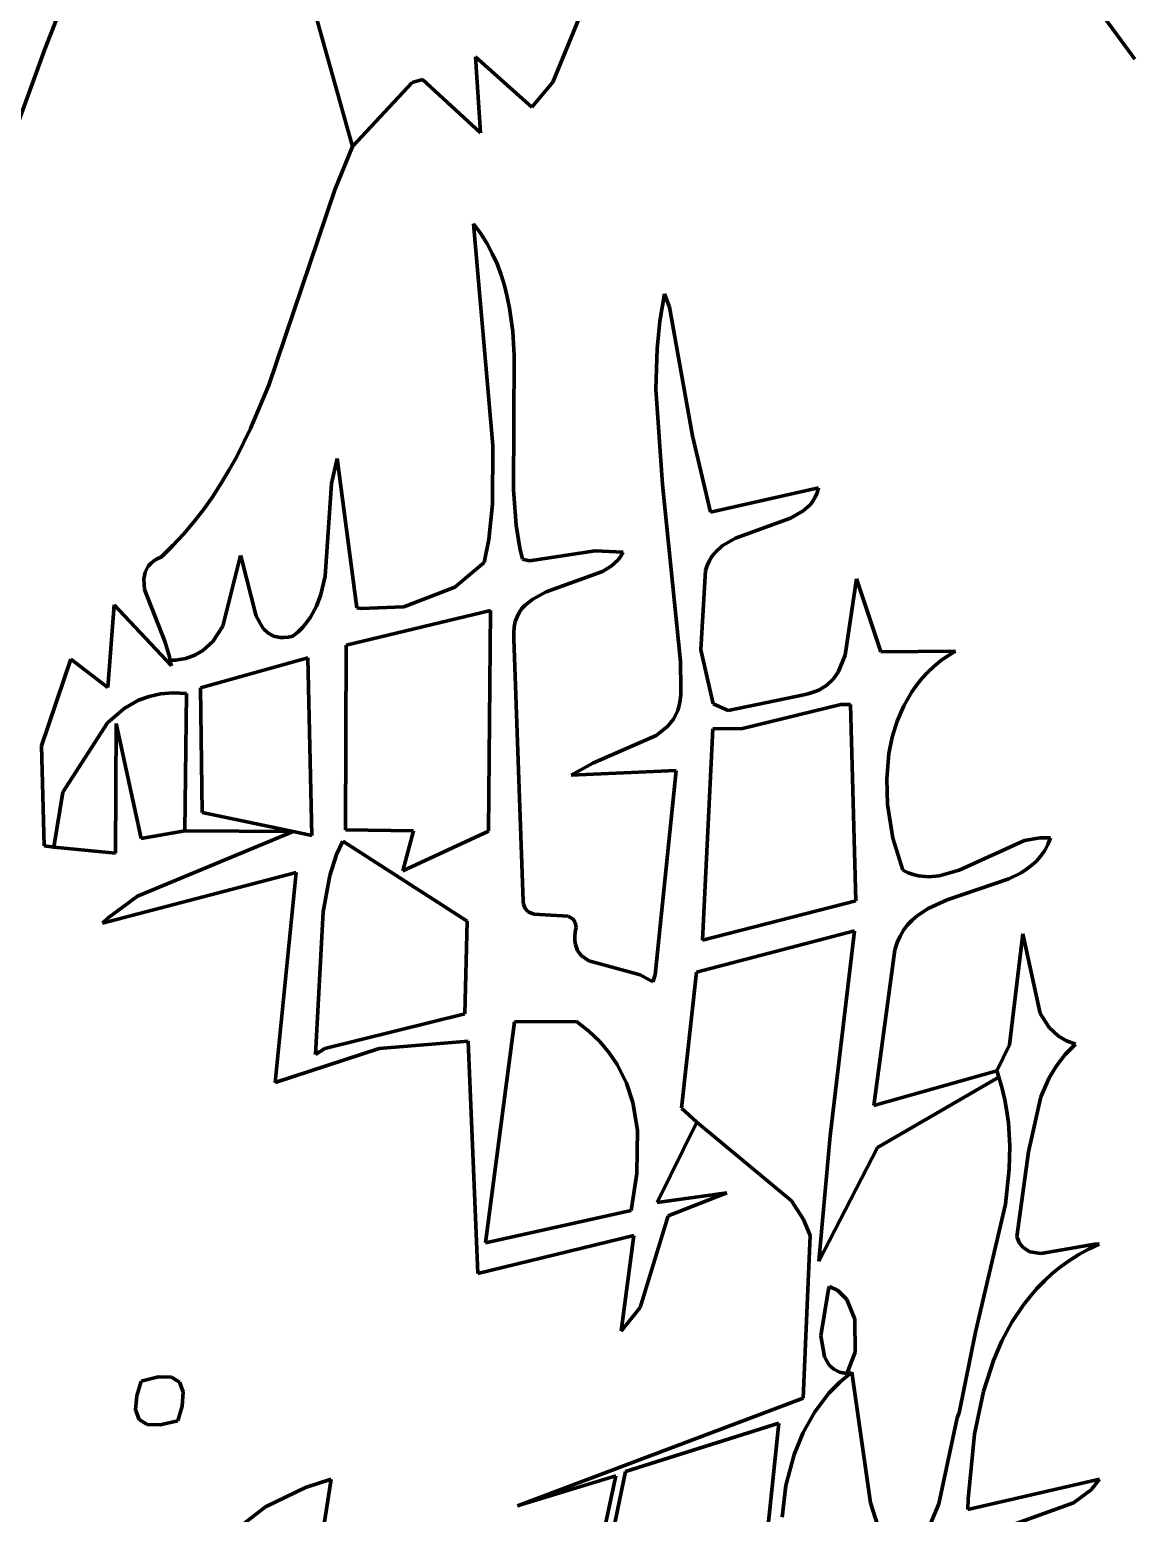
# Model space of a CAD drawing. Header units: millimetres. Extents: x 0 to 10.4, y 0 to 8.2.
# Drawn here: x 4.286 to 4.929, y 5.044 to 5.913 of the extents above; entities that cross this region are included whole.
import ezdxf

# ---------------------------------------------------------------- set-up
doc = ezdxf.new("R2010")
doc.units = ezdxf.units.MM
for name, color, linetype, lineweight in [('color#000000ff', 7, 'CONTINUOUS', 100), ('color#929292ff', 7, 'CONTINUOUS', 100), ('color#ffffffff', 7, 'CONTINUOUS', 100)]:
    doc.layers.add(name, color=color, linetype=linetype, lineweight=lineweight)

msp = doc.modelspace()

# ---------------------------------------------------------------- linework, layer by layer
at = {"layer": 'color#000000ff'}
for p, q in [((4.86405, 5.98997), (4.93266, 5.89592)), ((4.59207, 5.88237), (4.61434, 5.93689)), ((4.54965, 5.85277), (4.54677, 5.89722)), ((4.54677, 5.89722), (4.5797, 5.86771)), ((4.50956, 5.88229), (4.51559, 5.88401)), ((4.51559, 5.88401), (4.54965, 5.85277)), ((4.47473, 5.84481), (4.50956, 5.88229)), ((4.5797, 5.86771), (4.59207, 5.88237)), ((4.46427, 5.81934), (4.47473, 5.84481)), ((4.42563, 5.70504), (4.46427, 5.81934)), ((4.54964, 5.79389), (4.54547, 5.79953)), ((4.54547, 5.79953), (4.55692, 5.66953)), ((4.55331, 5.78808), (4.54964, 5.79389)), ((4.55652, 5.78209), (4.55331, 5.78808)), ((4.5593, 5.77595), (4.55652, 5.78209)), ((4.56167, 5.76966), (4.5593, 5.77595)), ((4.56366, 5.76323), (4.56167, 5.76966)), ((4.56531, 5.75668), (4.56366, 5.76323)), ((4.56664, 5.75001), (4.56531, 5.75668)), ((4.65737, 5.75837), (4.65465, 5.74241)), ((4.66029, 5.75073), (4.65737, 5.75837)), ((4.56847, 5.73638), (4.56664, 5.75001)), ((4.67375, 5.67521), (4.66029, 5.75073)), ((4.5694, 5.72242), (4.56847, 5.73638)), ((4.65465, 5.74241), (4.65301, 5.72646)), ((4.5689, 5.64373), (4.5694, 5.72242)), ((4.65301, 5.72646), (4.65226, 5.70254)), ((4.415, 5.67963), (4.42563, 5.70504)), ((4.65226, 5.70254), (4.65613, 5.64677)), ((4.40692, 5.66326), (4.415, 5.67963)), ((4.68423, 5.63053), (4.67375, 5.67521)), ((4.55692, 5.66953), (4.55669, 5.63519)), ((4.40251, 5.65528), (4.40692, 5.66326)), ((4.46574, 5.66194), (4.46241, 5.64744)), ((4.47727, 5.57449), (4.46574, 5.66194)), ((4.39783, 5.64746), (4.40251, 5.65528)), ((4.39285, 5.6398), (4.39783, 5.64746)), ((4.46241, 5.64744), (4.45871, 5.59312)), ((4.57046, 5.62294), (4.5689, 5.64373)), ((4.65613, 5.64677), (4.66676, 5.54316)), ((4.74756, 5.64484), (4.68423, 5.63053)), ((4.74561, 5.63939), (4.74674, 5.64198)), ((4.74674, 5.64198), (4.74756, 5.64484)), ((4.38194, 5.62504), (4.38757, 5.63233)), ((4.38757, 5.63233), (4.39285, 5.6398)), ((4.55669, 5.63519), (4.55442, 5.61465)), ((4.73114, 5.62701), (4.73853, 5.63128)), ((4.73853, 5.63128), (4.74254, 5.63493)), ((4.74254, 5.63493), (4.7442, 5.63705)), ((4.7442, 5.63705), (4.74561, 5.63939)), ((4.37596, 5.61796), (4.38194, 5.62504)), ((4.57269, 5.60953), (4.57046, 5.62294)), ((4.69882, 5.61526), (4.73114, 5.62701)), ((4.3696, 5.6111), (4.37596, 5.61796)), ((4.55442, 5.61465), (4.55178, 5.601)), ((4.69118, 5.61075), (4.69882, 5.61526)), ((4.36284, 5.60446), (4.3696, 5.6111)), ((4.4091, 5.60519), (4.39869, 5.56382)), ((4.4098, 5.60347), (4.4091, 5.60519)), ((4.57426, 5.603), (4.57269, 5.60953)), ((4.61679, 5.60782), (4.57826, 5.60196)), ((4.63323, 5.60718), (4.61679, 5.60782)), ((4.63182, 5.60478), (4.63323, 5.60718)), ((4.68515, 5.60464), (4.68694, 5.60688)), ((4.68694, 5.60688), (4.69118, 5.61075)), ((4.35327, 5.59548), (4.35517, 5.59896)), ((4.35517, 5.59896), (4.35657, 5.60053)), ((4.35657, 5.60053), (4.3583, 5.60198)), ((4.3583, 5.60198), (4.36038, 5.60329)), ((4.36038, 5.60329), (4.36284, 5.60446)), ((4.41825, 5.56974), (4.4098, 5.60347)), ((4.55178, 5.601), (4.53469, 5.58673)), ((4.57826, 5.60196), (4.57426, 5.603)), ((4.62111, 5.59582), (4.62603, 5.59887)), ((4.62603, 5.59887), (4.63014, 5.6026)), ((4.63014, 5.6026), (4.63182, 5.60478)), ((4.67868, 5.54991), (4.68133, 5.5964)), ((4.68133, 5.5964), (4.68232, 5.59942)), ((4.68232, 5.59942), (4.68361, 5.60216)), ((4.68361, 5.60216), (4.68515, 5.60464)), ((4.35246, 5.5916), (4.35327, 5.59548)), ((4.35289, 5.58518), (4.35246, 5.5916)), ((4.45871, 5.59312), (4.45621, 5.58229)), ((4.58814, 5.58385), (4.62111, 5.59582)), ((4.7697, 5.59149), (4.76306, 5.54674)), ((4.78406, 5.54882), (4.7697, 5.59149)), ((4.36506, 5.55435), (4.35289, 5.58518)), ((4.45621, 5.58229), (4.45363, 5.57549)), ((4.53469, 5.58673), (4.50479, 5.57505)), ((4.57577, 5.57616), (4.58018, 5.57969)), ((4.58018, 5.57969), (4.58814, 5.58385)), ((4.45363, 5.57549), (4.45013, 5.56912)), ((4.47103, 5.55259), (4.55545, 5.57305)), ((4.47985, 5.57405), (4.47727, 5.57449)), ((4.50479, 5.57505), (4.47985, 5.57405)), ((4.55545, 5.57305), (4.55424, 5.44373)), ((4.57101, 5.56931), (4.57232, 5.57183)), ((4.57232, 5.57183), (4.57391, 5.5741)), ((4.57391, 5.5741), (4.57577, 5.57616)), ((4.39869, 5.56382), (4.39287, 5.55477)), ((4.42236, 5.56247), (4.41825, 5.56974)), ((4.42511, 5.55981), (4.42236, 5.56247)), ((4.44557, 5.56323), (4.44285, 5.56049)), ((4.44799, 5.56611), (4.44557, 5.56323)), ((4.45013, 5.56912), (4.44799, 5.56611)), ((4.56905, 5.56009), (4.56935, 5.56346)), ((4.56935, 5.56346), (4.57001, 5.56653)), ((4.57001, 5.56653), (4.57101, 5.56931)), ((4.36752, 5.54581), (4.36506, 5.55435)), ((4.39287, 5.55477), (4.38709, 5.54945)), ((4.42845, 5.55798), (4.42511, 5.55981)), ((4.43243, 5.55711), (4.42845, 5.55798)), ((4.43469, 5.55708), (4.43243, 5.55711)), ((4.43715, 5.55734), (4.43469, 5.55708)), ((4.43981, 5.5579), (4.43715, 5.55734)), ((4.44285, 5.56049), (4.43981, 5.5579)), ((4.56914, 5.5564), (4.56905, 5.56009)), ((4.57453, 5.40254), (4.56914, 5.5564)), ((4.36773, 5.54386), (4.36752, 5.54581)), ((4.37714, 5.54492), (4.37107, 5.54397)), ((4.38247, 5.54678), (4.37714, 5.54492)), ((4.38709, 5.54945), (4.38247, 5.54678)), ((4.38577, 5.52761), (4.44852, 5.5453)), ((4.44852, 5.5453), (4.45087, 5.44114)), ((4.47066, 5.44441), (4.47103, 5.55259)), ((4.6859, 5.51837), (4.67868, 5.54991)), ((4.76306, 5.54674), (4.75904, 5.53693)), ((4.82769, 5.54918), (4.78406, 5.54882)), ((4.81897, 5.5434), (4.82318, 5.5464)), ((4.82318, 5.5464), (4.82769, 5.54918)), ((4.37107, 5.54397), (4.36773, 5.54386)), ((4.66676, 5.54316), (4.66687, 5.5272)), ((4.75904, 5.53693), (4.75608, 5.53276)), ((4.80808, 5.53315), (4.81143, 5.53676)), ((4.81143, 5.53676), (4.81506, 5.54018)), ((4.81506, 5.54018), (4.81897, 5.5434)), ((4.38669, 5.45456), (4.38577, 5.52761)), ((4.66687, 5.5272), (4.66686, 5.52366)), ((4.75234, 5.52921), (4.74771, 5.52636)), ((4.75608, 5.53276), (4.75234, 5.52921)), ((4.8022, 5.52541), (4.805, 5.52936)), ((4.805, 5.52936), (4.80808, 5.53315)), ((4.34103, 5.51562), (4.34944, 5.5204)), ((4.34944, 5.5204), (4.35565, 5.52269)), ((4.35565, 5.52269), (4.36238, 5.52416)), ((4.36238, 5.52416), (4.36968, 5.52474)), ((4.36968, 5.52474), (4.3776, 5.52435)), ((4.3776, 5.52435), (4.37663, 5.44396)), ((4.66655, 5.52037), (4.66594, 5.51732)), ((4.66686, 5.52366), (4.66655, 5.52037)), ((4.69469, 5.51443), (4.6859, 5.51837)), ((4.73888, 5.52365), (4.69469, 5.51443)), ((4.74209, 5.52433), (4.73888, 5.52365)), ((4.74503, 5.52524), (4.74209, 5.52433)), ((4.74771, 5.52636), (4.74503, 5.52524)), ((4.79737, 5.51705), (4.8022, 5.52541)), ((4.33125, 5.5071), (4.34103, 5.51562)), ((4.66506, 5.51448), (4.66253, 5.50941)), ((4.66594, 5.51732), (4.66506, 5.51448)), ((4.70294, 5.50388), (4.76053, 5.51786)), ((4.76053, 5.51786), (4.76622, 5.5179)), ((4.76622, 5.5179), (4.7694, 5.40282)), ((4.79355, 5.50816), (4.79737, 5.51705)), ((4.30521, 5.46647), (4.33125, 5.5071)), ((4.33634, 5.50679), (4.33592, 5.43087)), ((4.35103, 5.43951), (4.33634, 5.50679)), ((4.6591, 5.50507), (4.65256, 5.49968)), ((4.66253, 5.50941), (4.6591, 5.50507)), ((4.67955, 5.37983), (4.68571, 5.50371)), ((4.68571, 5.50371), (4.70294, 5.50388)), ((4.79069, 5.49886), (4.79355, 5.50816)), ((4.65256, 5.49968), (4.61541, 5.48364)), ((4.78874, 5.48922), (4.79069, 5.49886)), ((4.61541, 5.48364), (4.60265, 5.47648)), ((4.78743, 5.47438), (4.78874, 5.48922)), ((4.60265, 5.47648), (4.66416, 5.47932)), ((4.66416, 5.47932), (4.65193, 5.35954)), ((4.29987, 5.43443), (4.30521, 5.46647)), ((4.78792, 5.45934), (4.78743, 5.47438)), ((4.7911, 5.43956), (4.78792, 5.45934)), ((4.43997, 5.44361), (4.38669, 5.45456)), ((4.37663, 5.44396), (4.35103, 5.43951)), ((4.45087, 5.44114), (4.43997, 5.44361)), ((4.51032, 5.44388), (4.47066, 5.44441)), ((4.50424, 5.42052), (4.51032, 5.44388)), ((4.55424, 5.44373), (4.50424, 5.42052)), ((4.33592, 5.43087), (4.29987, 5.43443)), ((4.79682, 5.42081), (4.7911, 5.43956)), ((4.86806, 5.43825), (4.82984, 5.42095)), ((4.87717, 5.4399), (4.86806, 5.43825)), ((4.88337, 5.43982), (4.87717, 5.4399)), ((4.87775, 5.42919), (4.87997, 5.43238)), ((4.87997, 5.43238), (4.88185, 5.43591)), ((4.88185, 5.43591), (4.88337, 5.43982)), ((4.86936, 5.42142), (4.87242, 5.42374)), ((4.87242, 5.42374), (4.87523, 5.42632)), ((4.87523, 5.42632), (4.87775, 5.42919)), ((4.79992, 5.41939), (4.79682, 5.42081)), ((4.803, 5.41832), (4.79992, 5.41939)), ((4.80605, 5.41759), (4.803, 5.41832)), ((4.81209, 5.41703), (4.80605, 5.41759)), ((4.81806, 5.41753), (4.81209, 5.41703)), ((4.82984, 5.42095), (4.81806, 5.41753)), ((4.82288, 5.40349), (4.85894, 5.41574)), ((4.85894, 5.41574), (4.86608, 5.41933)), ((4.86608, 5.41933), (4.86936, 5.42142)), ((4.57479, 5.40093), (4.57453, 5.40254)), ((4.57585, 5.39836), (4.57479, 5.40093)), ((4.57751, 5.39656), (4.57585, 5.39836)), ((4.58091, 5.39503), (4.57751, 5.39656)), ((4.7694, 5.40282), (4.67955, 5.37983)), ((4.8052, 5.39415), (4.81174, 5.39845)), ((4.81174, 5.39845), (4.82288, 5.40349)), ((4.60094, 5.39393), (4.58091, 5.39503)), ((4.60383, 5.39219), (4.60094, 5.39393)), ((4.60506, 5.39021), (4.60383, 5.39219)), ((4.6056, 5.38743), (4.60506, 5.39021)), ((4.79726, 5.38574), (4.79962, 5.38885)), ((4.79962, 5.38885), (4.80227, 5.39164)), ((4.80227, 5.39164), (4.8052, 5.39415)), ((4.60486, 5.38194), (4.60509, 5.38455)), ((4.60491, 5.37957), (4.60486, 5.38194)), ((4.6052, 5.37743), (4.60491, 5.37957)), ((4.60509, 5.38455), (4.6056, 5.38743)), ((4.67607, 5.36119), (4.76863, 5.38531)), ((4.76863, 5.38531), (4.75424, 5.26526)), ((4.79353, 5.37849), (4.79522, 5.3823)), ((4.79522, 5.3823), (4.79726, 5.38574)), ((4.86719, 5.38366), (4.85927, 5.31864)), ((4.8772, 5.33699), (4.86719, 5.38366)), ((4.60649, 5.37379), (4.6052, 5.37743)), ((4.6086, 5.3709), (4.60649, 5.37379)), ((4.61307, 5.3677), (4.6086, 5.3709)), ((4.77995, 5.28304), (4.79222, 5.37428)), ((4.79222, 5.37428), (4.79353, 5.37849)), ((4.64306, 5.3595), (4.61307, 5.3677)), ((4.65061, 5.35542), (4.64306, 5.3595)), ((4.65193, 5.35954), (4.65061, 5.35542)), ((4.66727, 5.2815), (4.67607, 5.36119)), ((4.88251, 5.32872), (4.8772, 5.33699)), ((4.88806, 5.32369), (4.88251, 5.32872)), ((4.85927, 5.31864), (4.85181, 5.30333)), ((4.89265, 5.32101), (4.88806, 5.32369)), ((4.89191, 5.31284), (4.89803, 5.31895)), ((4.89803, 5.31895), (4.89265, 5.32101)), ((4.88678, 5.30628), (4.89191, 5.31284)), ((4.85181, 5.30333), (4.77995, 5.28304)), ((4.88255, 5.2993), (4.88678, 5.30628)), ((4.78197, 5.25848), (4.85312, 5.29967)), ((4.85312, 5.29967), (4.85505, 5.29299)), ((4.85505, 5.29299), (4.8566, 5.28629)), ((4.87765, 5.28818), (4.88255, 5.2993)), ((4.8566, 5.28629), (4.8578, 5.27957)), ((4.8705, 5.25588), (4.87765, 5.28818)), ((4.67632, 5.27324), (4.66727, 5.2815)), ((4.8578, 5.27957), (4.85866, 5.27284)), ((4.73175, 5.22712), (4.67632, 5.27324)), ((4.85866, 5.27284), (4.85944, 5.25932)), ((4.75424, 5.26526), (4.74762, 5.19178)), ((4.74762, 5.19178), (4.78197, 5.25848)), ((4.85944, 5.25932), (4.85911, 5.24575)), ((4.86363, 5.20613), (4.8705, 5.25588)), ((4.85911, 5.24575), (4.85689, 5.22533)), ((4.73874, 5.21621), (4.73175, 5.22712)), ((4.85689, 5.22533), (4.83947, 5.15032)), ((4.74253, 5.20695), (4.73874, 5.21621)), ((4.73849, 5.11153), (4.74253, 5.20695)), ((4.86517, 5.20248), (4.86363, 5.20613)), ((4.86725, 5.19979), (4.86517, 5.20248)), ((4.87123, 5.19732), (4.86725, 5.19979)), ((4.87782, 5.19635), (4.87123, 5.19732)), ((4.91019, 5.20192), (4.87782, 5.19635)), ((4.89986, 5.19573), (4.90565, 5.19892)), ((4.90565, 5.19892), (4.91176, 5.20181)), ((4.91176, 5.20181), (4.91019, 5.20192)), ((4.88431, 5.18456), (4.88919, 5.18854)), ((4.88919, 5.18854), (4.89437, 5.19227)), ((4.89437, 5.19227), (4.89986, 5.19573)), ((4.87539, 5.17589), (4.87971, 5.18034)), ((4.87971, 5.18034), (4.88431, 5.18456)), ((4.75337, 5.17551), (4.74883, 5.14809)), ((4.75393, 5.17704), (4.75337, 5.17551)), ((4.75888, 5.17469), (4.75393, 5.17704)), ((4.76404, 5.16933), (4.75888, 5.17469)), ((4.86756, 5.16636), (4.87134, 5.17123)), ((4.87134, 5.17123), (4.87539, 5.17589)), ((4.76875, 5.15798), (4.76404, 5.16933)), ((4.86075, 5.15608), (4.86756, 5.16636)), ((4.76902, 5.13849), (4.76875, 5.15798)), ((4.8549, 5.14514), (4.86075, 5.15608)), ((4.74883, 5.14809), (4.75104, 5.13575)), ((4.83947, 5.15032), (4.82977, 5.1031)), ((4.84994, 5.13365), (4.8549, 5.14514)), ((4.76475, 5.12749), (4.76902, 5.13849)), ((4.75104, 5.13575), (4.75383, 5.13098)), ((4.75383, 5.13098), (4.75644, 5.12856)), ((4.75644, 5.12856), (4.75971, 5.12687)), ((4.76369, 5.12602), (4.76475, 5.12749)), ((4.84405, 5.11561), (4.84994, 5.13365)), ((4.75997, 5.121), (4.7536, 5.11446)), ((4.75971, 5.12687), (4.76369, 5.12602)), ((4.767, 5.12687), (4.75997, 5.121)), ((4.778, 5.05037), (4.767, 5.12687)), ((4.57125, 5.04849), (4.73849, 5.11153)), ((4.7536, 5.11446), (4.7453, 5.10354)), ((4.83873, 5.09057), (4.84405, 5.11561)), ((4.7453, 5.10354), (4.7385, 5.09151)), ((4.82977, 5.1031), (4.82873, 5.10017)), ((4.72423, 5.097), (4.63453, 5.06863)), ((4.71553, 5.01324), (4.72423, 5.097)), ((4.82873, 5.10017), (4.81787, 5.04975)), ((4.7385, 5.09151), (4.73319, 5.07863)), ((4.83516, 5.05257), (4.83873, 5.09057)), ((4.73319, 5.07863), (4.72841, 5.06056)), ((4.63453, 5.06863), (4.61541, 4.97661)), ((4.42376, 5.048), (4.4472, 5.05927)), ((4.4472, 5.05927), (4.46227, 5.06427)), ((4.46227, 5.06427), (4.45769, 5.0355)), ((4.62881, 5.06616), (4.57125, 5.04849)), ((4.60974, 4.97644), (4.62881, 5.06616)), ((4.72841, 5.06056), (4.72623, 5.04198)), ((4.91198, 5.06419), (4.83498, 5.04635)), ((4.89684, 5.05027), (4.90706, 5.05796)), ((4.90706, 5.05796), (4.91198, 5.06419)), ((4.78355, 5.03254), (4.778, 5.05037)), ((4.81787, 5.04975), (4.81289, 5.03762)), ((4.83498, 5.04635), (4.83516, 5.05257)), ((4.84433, 5.03144), (4.89684, 5.05027)), ((4.33727, 4.98094), (4.42376, 5.048))]:
    msp.add_line(p, q, dxfattribs=at)
at = {"layer": 'color#929292ff'}
for p, q in [((4.33143, 5.99591), (4.29456, 5.90179)), ((4.61434, 5.93689), (4.59207, 5.88237)), ((4.47473, 5.84481), (4.44989, 5.93332)), ((4.29456, 5.90179), (4.21948, 5.69521)), ((4.5797, 5.86771), (4.54677, 5.89722)), ((4.54677, 5.89722), (4.54965, 5.85277)), ((4.51559, 5.88401), (4.50956, 5.88229)), ((4.54965, 5.85277), (4.51559, 5.88401)), ((4.50956, 5.88229), (4.47473, 5.84481)), ((4.59207, 5.88237), (4.5797, 5.86771)), ((4.54547, 5.79953), (4.54964, 5.79389)), ((4.55692, 5.66953), (4.54547, 5.79953)), ((4.54964, 5.79389), (4.55331, 5.78808)), ((4.55331, 5.78808), (4.55652, 5.78209)), ((4.55652, 5.78209), (4.5593, 5.77595)), ((4.5593, 5.77595), (4.56167, 5.76966)), ((4.56167, 5.76966), (4.56366, 5.76323)), ((4.56366, 5.76323), (4.56531, 5.75668)), ((4.56531, 5.75668), (4.56664, 5.75001)), ((4.65465, 5.74241), (4.65737, 5.75837)), ((4.65737, 5.75837), (4.66029, 5.75073)), ((4.56664, 5.75001), (4.56847, 5.73638)), ((4.66029, 5.75073), (4.67375, 5.67521)), ((4.56847, 5.73638), (4.5694, 5.72242)), ((4.65301, 5.72646), (4.65465, 5.74241)), ((4.5694, 5.72242), (4.5689, 5.64373)), ((4.65226, 5.70254), (4.65301, 5.72646)), ((4.65613, 5.64677), (4.65226, 5.70254)), ((4.67375, 5.67521), (4.68423, 5.63053)), ((4.55669, 5.63519), (4.55692, 5.66953)), ((4.46241, 5.64744), (4.46574, 5.66194)), ((4.46574, 5.66194), (4.47727, 5.57449)), ((4.45871, 5.59312), (4.46241, 5.64744)), ((4.5689, 5.64373), (4.57046, 5.62294)), ((4.66676, 5.54316), (4.65613, 5.64677)), ((4.68423, 5.63053), (4.74756, 5.64484)), ((4.74674, 5.64198), (4.74561, 5.63939)), ((4.74756, 5.64484), (4.74674, 5.64198)), ((4.55442, 5.61465), (4.55669, 5.63519)), ((4.73853, 5.63128), (4.73114, 5.62701)), ((4.74254, 5.63493), (4.73853, 5.63128)), ((4.7442, 5.63705), (4.74254, 5.63493)), ((4.74561, 5.63939), (4.7442, 5.63705)), ((4.57046, 5.62294), (4.57269, 5.60953)), ((4.73114, 5.62701), (4.69882, 5.61526)), ((4.55178, 5.601), (4.55442, 5.61465)), ((4.69882, 5.61526), (4.69118, 5.61075)), ((4.39869, 5.56382), (4.4091, 5.60519)), ((4.4091, 5.60519), (4.4098, 5.60347)), ((4.57269, 5.60953), (4.57426, 5.603)), ((4.57826, 5.60196), (4.61679, 5.60782)), ((4.61679, 5.60782), (4.63323, 5.60718)), ((4.63323, 5.60718), (4.63182, 5.60478)), ((4.68694, 5.60688), (4.68515, 5.60464)), ((4.69118, 5.61075), (4.68694, 5.60688)), ((4.4098, 5.60347), (4.41825, 5.56974)), ((4.53469, 5.58673), (4.55178, 5.601)), ((4.57426, 5.603), (4.57826, 5.60196)), ((4.62603, 5.59887), (4.62111, 5.59582)), ((4.63014, 5.6026), (4.62603, 5.59887)), ((4.63182, 5.60478), (4.63014, 5.6026)), ((4.68133, 5.5964), (4.67868, 5.54991)), ((4.68232, 5.59942), (4.68133, 5.5964)), ((4.68361, 5.60216), (4.68232, 5.59942)), ((4.68515, 5.60464), (4.68361, 5.60216)), ((4.45621, 5.58229), (4.45871, 5.59312)), ((4.62111, 5.59582), (4.58814, 5.58385)), ((4.76306, 5.54674), (4.7697, 5.59149)), ((4.7697, 5.59149), (4.78406, 5.54882)), ((4.45363, 5.57549), (4.45621, 5.58229)), ((4.50479, 5.57505), (4.53469, 5.58673)), ((4.58018, 5.57969), (4.57577, 5.57616)), ((4.58814, 5.58385), (4.58018, 5.57969)), ((4.3315, 5.52778), (4.33517, 5.57637)), ((4.33517, 5.57637), (4.36877, 5.54047)), ((4.45013, 5.56912), (4.45363, 5.57549)), ((4.55545, 5.57305), (4.47103, 5.55259)), ((4.47727, 5.57449), (4.47985, 5.57405)), ((4.47985, 5.57405), (4.50479, 5.57505)), ((4.55424, 5.44373), (4.55545, 5.57305)), ((4.57232, 5.57183), (4.57101, 5.56931)), ((4.57391, 5.5741), (4.57232, 5.57183)), ((4.57577, 5.57616), (4.57391, 5.5741)), ((4.39287, 5.55477), (4.39869, 5.56382)), ((4.41825, 5.56974), (4.42236, 5.56247)), ((4.42236, 5.56247), (4.42511, 5.55981)), ((4.44285, 5.56049), (4.44557, 5.56323)), ((4.44557, 5.56323), (4.44799, 5.56611)), ((4.44799, 5.56611), (4.45013, 5.56912)), ((4.56935, 5.56346), (4.56905, 5.56009)), ((4.57001, 5.56653), (4.56935, 5.56346)), ((4.57101, 5.56931), (4.57001, 5.56653)), ((4.38709, 5.54945), (4.39287, 5.55477)), ((4.42511, 5.55981), (4.42845, 5.55798)), ((4.42845, 5.55798), (4.43243, 5.55711)), ((4.43243, 5.55711), (4.43469, 5.55708)), ((4.43469, 5.55708), (4.43715, 5.55734)), ((4.43715, 5.55734), (4.43981, 5.5579)), ((4.43981, 5.5579), (4.44285, 5.56049)), ((4.56905, 5.56009), (4.56914, 5.5564)), ((4.56914, 5.5564), (4.57453, 5.40254)), ((4.29267, 5.49377), (4.3098, 5.54442)), ((4.3098, 5.54442), (4.3315, 5.52778)), ((4.37107, 5.54397), (4.37714, 5.54492)), ((4.37714, 5.54492), (4.38247, 5.54678)), ((4.38247, 5.54678), (4.38709, 5.54945)), ((4.44852, 5.5453), (4.38577, 5.52761)), ((4.45087, 5.44114), (4.44852, 5.5453)), ((4.47103, 5.55259), (4.47066, 5.44441)), ((4.67868, 5.54991), (4.6859, 5.51837)), ((4.75904, 5.53693), (4.76306, 5.54674)), ((4.78406, 5.54882), (4.82769, 5.54918)), ((4.82318, 5.5464), (4.81897, 5.5434)), ((4.82769, 5.54918), (4.82318, 5.5464)), ((4.36773, 5.54386), (4.37107, 5.54397)), ((4.36877, 5.54047), (4.36773, 5.54386)), ((4.66687, 5.5272), (4.66676, 5.54316)), ((4.75608, 5.53276), (4.75904, 5.53693)), ((4.81143, 5.53676), (4.80808, 5.53315)), ((4.81506, 5.54018), (4.81143, 5.53676)), ((4.81897, 5.5434), (4.81506, 5.54018)), ((4.38577, 5.52761), (4.38669, 5.45456)), ((4.66686, 5.52366), (4.66687, 5.5272)), ((4.74771, 5.52636), (4.75234, 5.52921)), ((4.75234, 5.52921), (4.75608, 5.53276)), ((4.805, 5.52936), (4.8022, 5.52541)), ((4.80808, 5.53315), (4.805, 5.52936)), ((4.34944, 5.5204), (4.34103, 5.51562)), ((4.35565, 5.52269), (4.34944, 5.5204)), ((4.36238, 5.52416), (4.35565, 5.52269)), ((4.36968, 5.52474), (4.36238, 5.52416)), ((4.3776, 5.52435), (4.36968, 5.52474)), ((4.37663, 5.44396), (4.3776, 5.52435)), ((4.66594, 5.51732), (4.66655, 5.52037)), ((4.66655, 5.52037), (4.66686, 5.52366)), ((4.6859, 5.51837), (4.69469, 5.51443)), ((4.69469, 5.51443), (4.73888, 5.52365)), ((4.73888, 5.52365), (4.74209, 5.52433)), ((4.74209, 5.52433), (4.74503, 5.52524)), ((4.74503, 5.52524), (4.74771, 5.52636)), ((4.8022, 5.52541), (4.79737, 5.51705)), ((4.34103, 5.51562), (4.33125, 5.5071)), ((4.66253, 5.50941), (4.66506, 5.51448)), ((4.66506, 5.51448), (4.66594, 5.51732)), ((4.76053, 5.51786), (4.70294, 5.50388)), ((4.76622, 5.5179), (4.76053, 5.51786)), ((4.7694, 5.40282), (4.76622, 5.5179)), ((4.79737, 5.51705), (4.79355, 5.50816)), ((4.33125, 5.5071), (4.30521, 5.46647)), ((4.65256, 5.49968), (4.6591, 5.50507)), ((4.6591, 5.50507), (4.66253, 5.50941)), ((4.68571, 5.50371), (4.67955, 5.37983)), ((4.70294, 5.50388), (4.68571, 5.50371)), ((4.79355, 5.50816), (4.79069, 5.49886)), ((4.29423, 5.43518), (4.29267, 5.49377)), ((4.61541, 5.48364), (4.65256, 5.49968)), ((4.79069, 5.49886), (4.78874, 5.48922)), ((4.60265, 5.47648), (4.61541, 5.48364)), ((4.78874, 5.48922), (4.78743, 5.47438)), ((4.66416, 5.47932), (4.60265, 5.47648)), ((4.65193, 5.35954), (4.66416, 5.47932)), ((4.30521, 5.46647), (4.29987, 5.43443)), ((4.78743, 5.47438), (4.78792, 5.45934)), ((4.78792, 5.45934), (4.7911, 5.43956)), ((4.38669, 5.45456), (4.43997, 5.44361)), ((4.34892, 5.40555), (4.43997, 5.44361)), ((4.43997, 5.44361), (4.37663, 5.44396)), ((4.43997, 5.44361), (4.45087, 5.44114)), ((4.47066, 5.44441), (4.51032, 5.44388)), ((4.51032, 5.44388), (4.50424, 5.42052)), ((4.50424, 5.42052), (4.55424, 5.44373)), ((4.29987, 5.43443), (4.29423, 5.43518)), ((4.46912, 5.43787), (4.46542, 5.42999)), ((4.54182, 5.39092), (4.46912, 5.43787)), ((4.7911, 5.43956), (4.79682, 5.42081)), ((4.82984, 5.42095), (4.86806, 5.43825)), ((4.86806, 5.43825), (4.87717, 5.4399)), ((4.87717, 5.4399), (4.88337, 5.43982)), ((4.87997, 5.43238), (4.87775, 5.42919)), ((4.88185, 5.43591), (4.87997, 5.43238)), ((4.88337, 5.43982), (4.88185, 5.43591)), ((4.46542, 5.42999), (4.46134, 5.41776)), ((4.87242, 5.42374), (4.86936, 5.42142)), ((4.87523, 5.42632), (4.87242, 5.42374)), ((4.87775, 5.42919), (4.87523, 5.42632)), ((4.44168, 5.4196), (4.32837, 5.38991)), ((4.42943, 5.29659), (4.44168, 5.4196)), ((4.46134, 5.41776), (4.45761, 5.3965)), ((4.79682, 5.42081), (4.79992, 5.41939)), ((4.79992, 5.41939), (4.803, 5.41832)), ((4.803, 5.41832), (4.80605, 5.41759)), ((4.80605, 5.41759), (4.81209, 5.41703)), ((4.81209, 5.41703), (4.81806, 5.41753)), ((4.81806, 5.41753), (4.82984, 5.42095)), ((4.85894, 5.41574), (4.82288, 5.40349)), ((4.86608, 5.41933), (4.85894, 5.41574)), ((4.86936, 5.42142), (4.86608, 5.41933)), ((4.3316, 5.39286), (4.34892, 5.40555)), ((4.45761, 5.3965), (4.45294, 5.31299)), ((4.57453, 5.40254), (4.57479, 5.40093)), ((4.57479, 5.40093), (4.57585, 5.39836)), ((4.57585, 5.39836), (4.57751, 5.39656)), ((4.57751, 5.39656), (4.58091, 5.39503)), ((4.67955, 5.37983), (4.7694, 5.40282)), ((4.81174, 5.39845), (4.8052, 5.39415)), ((4.82288, 5.40349), (4.81174, 5.39845)), ((4.32837, 5.38991), (4.3316, 5.39286)), ((4.54047, 5.33665), (4.54182, 5.39092)), ((4.58091, 5.39503), (4.60094, 5.39393)), ((4.60094, 5.39393), (4.60383, 5.39219)), ((4.60383, 5.39219), (4.60506, 5.39021)), ((4.60506, 5.39021), (4.6056, 5.38743)), ((4.79962, 5.38885), (4.79726, 5.38574)), ((4.80227, 5.39164), (4.79962, 5.38885)), ((4.8052, 5.39415), (4.80227, 5.39164)), ((4.60509, 5.38455), (4.60486, 5.38194)), ((4.60486, 5.38194), (4.60491, 5.37957)), ((4.60491, 5.37957), (4.6052, 5.37743)), ((4.6056, 5.38743), (4.60509, 5.38455)), ((4.76863, 5.38531), (4.67607, 5.36119)), ((4.75424, 5.26526), (4.76863, 5.38531)), ((4.79522, 5.3823), (4.79353, 5.37849)), ((4.79726, 5.38574), (4.79522, 5.3823)), ((4.6052, 5.37743), (4.60649, 5.37379)), ((4.60649, 5.37379), (4.6086, 5.3709)), ((4.6086, 5.3709), (4.61307, 5.3677)), ((4.79222, 5.37428), (4.77995, 5.28304)), ((4.79353, 5.37849), (4.79222, 5.37428)), ((4.61307, 5.3677), (4.64306, 5.3595)), ((4.64306, 5.3595), (4.65061, 5.35542)), ((4.65061, 5.35542), (4.65193, 5.35954)), ((4.67607, 5.36119), (4.66727, 5.2815)), ((4.45841, 5.31636), (4.54047, 5.33665)), ((4.56956, 5.33204), (4.55249, 5.20252)), ((4.6058, 5.33222), (4.56956, 5.33204)), ((4.61314, 5.32653), (4.6058, 5.33222)), ((4.54243, 5.32073), (4.4903, 5.31651)), ((4.54804, 5.18473), (4.54243, 5.32073)), ((4.61953, 5.32043), (4.61314, 5.32653)), ((4.62501, 5.31393), (4.61953, 5.32043)), ((4.4903, 5.31651), (4.42943, 5.29659)), ((4.45294, 5.31299), (4.45841, 5.31636)), ((4.62964, 5.30708), (4.62501, 5.31393)), ((4.63506, 5.2962), (4.62964, 5.30708)), ((4.77995, 5.28304), (4.85181, 5.30333)), ((4.85181, 5.30333), (4.85312, 5.29967)), ((4.63881, 5.2847), (4.63506, 5.2962)), ((4.85312, 5.29967), (4.78197, 5.25848)), ((4.64146, 5.26856), (4.63881, 5.2847)), ((4.66727, 5.2815), (4.67632, 5.27324)), ((4.64115, 5.24317), (4.64146, 5.26856)), ((4.67632, 5.27324), (4.65304, 5.22629)), ((4.74762, 5.19178), (4.75424, 5.26526)), ((4.78197, 5.25848), (4.74762, 5.19178)), ((4.63774, 5.22146), (4.64115, 5.24317)), ((4.65304, 5.22629), (4.69393, 5.23191)), ((4.69393, 5.23191), (4.65944, 5.21835)), ((4.55249, 5.20252), (4.63774, 5.22146)), ((4.65944, 5.21835), (4.64313, 5.16478)), ((4.63941, 5.20686), (4.54804, 5.18473)), ((4.63198, 5.15082), (4.63941, 5.20686)), ((4.64313, 5.16478), (4.63198, 5.15082)), ((4.34839, 5.11301), (4.35094, 5.12159)), ((4.35094, 5.12159), (4.36117, 5.12405)), ((4.36117, 5.12405), (4.36868, 5.12382)), ((4.36868, 5.12382), (4.37348, 5.1209)), ((4.37348, 5.1209), (4.37556, 5.11529)), ((4.34769, 5.1047), (4.34839, 5.11301)), ((4.37556, 5.11529), (4.37494, 5.10699)), ((4.34974, 5.09909), (4.34769, 5.1047)), ((4.37494, 5.10699), (4.37249, 5.09841)), ((4.35456, 5.09617), (4.34974, 5.09909)), ((4.36214, 5.09595), (4.35456, 5.09617)), ((4.37249, 5.09841), (4.36214, 5.09595))]:
    msp.add_line(p, q, dxfattribs=at)
at = {"layer": 'color#ffffffff'}
for p, q in [((4.29456, 5.90179), (4.33143, 5.99591)), ((4.93266, 5.89592), (4.86405, 5.98997)), ((4.44989, 5.93332), (4.47473, 5.84481)), ((4.21948, 5.69521), (4.29456, 5.90179)), ((4.47473, 5.84481), (4.46427, 5.81934)), ((4.46427, 5.81934), (4.42563, 5.70504)), ((4.42563, 5.70504), (4.415, 5.67963)), ((4.415, 5.67963), (4.40692, 5.66326)), ((4.40692, 5.66326), (4.40251, 5.65528)), ((4.40251, 5.65528), (4.39783, 5.64746)), ((4.39783, 5.64746), (4.39285, 5.6398)), ((4.38757, 5.63233), (4.38194, 5.62504)), ((4.39285, 5.6398), (4.38757, 5.63233)), ((4.38194, 5.62504), (4.37596, 5.61796)), ((4.37596, 5.61796), (4.3696, 5.6111)), ((4.3696, 5.6111), (4.36284, 5.60446)), ((4.35517, 5.59896), (4.35327, 5.59548)), ((4.35657, 5.60053), (4.35517, 5.59896)), ((4.3583, 5.60198), (4.35657, 5.60053)), ((4.36038, 5.60329), (4.3583, 5.60198)), ((4.36284, 5.60446), (4.36038, 5.60329)), ((4.35327, 5.59548), (4.35246, 5.5916)), ((4.35246, 5.5916), (4.35289, 5.58518)), ((4.35289, 5.58518), (4.36506, 5.55435)), ((4.33517, 5.57637), (4.3315, 5.52778)), ((4.36877, 5.54047), (4.33517, 5.57637)), ((4.36506, 5.55435), (4.36752, 5.54581)), ((4.3098, 5.54442), (4.29267, 5.49377)), ((4.3315, 5.52778), (4.3098, 5.54442)), ((4.36752, 5.54581), (4.36773, 5.54386)), ((4.36773, 5.54386), (4.36877, 5.54047)), ((4.33592, 5.43087), (4.33634, 5.50679)), ((4.33634, 5.50679), (4.35103, 5.43951)), ((4.29267, 5.49377), (4.29423, 5.43518)), ((4.43997, 5.44361), (4.34892, 5.40555)), ((4.35103, 5.43951), (4.37663, 5.44396)), ((4.37663, 5.44396), (4.43997, 5.44361)), ((4.29423, 5.43518), (4.29987, 5.43443)), ((4.29987, 5.43443), (4.33592, 5.43087)), ((4.46542, 5.42999), (4.46912, 5.43787)), ((4.46912, 5.43787), (4.54182, 5.39092)), ((4.46134, 5.41776), (4.46542, 5.42999)), ((4.32837, 5.38991), (4.44168, 5.4196)), ((4.44168, 5.4196), (4.42943, 5.29659)), ((4.45761, 5.3965), (4.46134, 5.41776)), ((4.34892, 5.40555), (4.3316, 5.39286)), ((4.45294, 5.31299), (4.45761, 5.3965)), ((4.3316, 5.39286), (4.32837, 5.38991)), ((4.54182, 5.39092), (4.54047, 5.33665)), ((4.85927, 5.31864), (4.86719, 5.38366)), ((4.86719, 5.38366), (4.8772, 5.33699)), ((4.54047, 5.33665), (4.45841, 5.31636)), ((4.8772, 5.33699), (4.88251, 5.32872)), ((4.55249, 5.20252), (4.56956, 5.33204)), ((4.56956, 5.33204), (4.6058, 5.33222)), ((4.6058, 5.33222), (4.61314, 5.32653)), ((4.88251, 5.32872), (4.88806, 5.32369)), ((4.4903, 5.31651), (4.54243, 5.32073)), ((4.54243, 5.32073), (4.54804, 5.18473)), ((4.61314, 5.32653), (4.61953, 5.32043)), ((4.61953, 5.32043), (4.62501, 5.31393)), ((4.85181, 5.30333), (4.85927, 5.31864)), ((4.88806, 5.32369), (4.89265, 5.32101)), ((4.89803, 5.31895), (4.89191, 5.31284)), ((4.89265, 5.32101), (4.89803, 5.31895)), ((4.42943, 5.29659), (4.4903, 5.31651)), ((4.45841, 5.31636), (4.45294, 5.31299)), ((4.62501, 5.31393), (4.62964, 5.30708)), ((4.89191, 5.31284), (4.88678, 5.30628)), ((4.62964, 5.30708), (4.63506, 5.2962)), ((4.85312, 5.29967), (4.85181, 5.30333)), ((4.88678, 5.30628), (4.88255, 5.2993)), ((4.63506, 5.2962), (4.63881, 5.2847)), ((4.85505, 5.29299), (4.85312, 5.29967)), ((4.8566, 5.28629), (4.85505, 5.29299)), ((4.88255, 5.2993), (4.87765, 5.28818)), ((4.63881, 5.2847), (4.64146, 5.26856)), ((4.8578, 5.27957), (4.8566, 5.28629)), ((4.87765, 5.28818), (4.8705, 5.25588)), ((4.85866, 5.27284), (4.8578, 5.27957)), ((4.64146, 5.26856), (4.64115, 5.24317)), ((4.65304, 5.22629), (4.67632, 5.27324)), ((4.67632, 5.27324), (4.73175, 5.22712)), ((4.85944, 5.25932), (4.85866, 5.27284)), ((4.85911, 5.24575), (4.85944, 5.25932)), ((4.8705, 5.25588), (4.86363, 5.20613)), ((4.64115, 5.24317), (4.63774, 5.22146)), ((4.85689, 5.22533), (4.85911, 5.24575)), ((4.69393, 5.23191), (4.65304, 5.22629)), ((4.65944, 5.21835), (4.69393, 5.23191)), ((4.73175, 5.22712), (4.73874, 5.21621)), ((4.83947, 5.15032), (4.85689, 5.22533)), ((4.63774, 5.22146), (4.55249, 5.20252)), ((4.64313, 5.16478), (4.65944, 5.21835)), ((4.73874, 5.21621), (4.74253, 5.20695)), ((4.54804, 5.18473), (4.63941, 5.20686)), ((4.63941, 5.20686), (4.63198, 5.15082)), ((4.74253, 5.20695), (4.73849, 5.11153)), ((4.86363, 5.20613), (4.86517, 5.20248)), ((4.86517, 5.20248), (4.86725, 5.19979)), ((4.86725, 5.19979), (4.87123, 5.19732)), ((4.87123, 5.19732), (4.87782, 5.19635)), ((4.87782, 5.19635), (4.91019, 5.20192)), ((4.90565, 5.19892), (4.89986, 5.19573)), ((4.91176, 5.20181), (4.90565, 5.19892)), ((4.91019, 5.20192), (4.91176, 5.20181)), ((4.88919, 5.18854), (4.88431, 5.18456)), ((4.89437, 5.19227), (4.88919, 5.18854)), ((4.89986, 5.19573), (4.89437, 5.19227)), ((4.87971, 5.18034), (4.87539, 5.17589)), ((4.88431, 5.18456), (4.87971, 5.18034)), ((4.74883, 5.14809), (4.75337, 5.17551)), ((4.75337, 5.17551), (4.75393, 5.17704)), ((4.75393, 5.17704), (4.75888, 5.17469)), ((4.75888, 5.17469), (4.76404, 5.16933)), ((4.87134, 5.17123), (4.86756, 5.16636)), ((4.87539, 5.17589), (4.87134, 5.17123)), ((4.63198, 5.15082), (4.64313, 5.16478)), ((4.76404, 5.16933), (4.76875, 5.15798)), ((4.86756, 5.16636), (4.86075, 5.15608)), ((4.76875, 5.15798), (4.76902, 5.13849)), ((4.86075, 5.15608), (4.8549, 5.14514)), ((4.75104, 5.13575), (4.74883, 5.14809)), ((4.82977, 5.1031), (4.83947, 5.15032)), ((4.8549, 5.14514), (4.84994, 5.13365)), ((4.76902, 5.13849), (4.76475, 5.12749)), ((4.75383, 5.13098), (4.75104, 5.13575)), ((4.75644, 5.12856), (4.75383, 5.13098)), ((4.75971, 5.12687), (4.75644, 5.12856)), ((4.76475, 5.12749), (4.76369, 5.12602)), ((4.84994, 5.13365), (4.84405, 5.11561)), ((4.35094, 5.12159), (4.34839, 5.11301)), ((4.36117, 5.12405), (4.35094, 5.12159)), ((4.36868, 5.12382), (4.36117, 5.12405)), ((4.37348, 5.1209), (4.36868, 5.12382)), ((4.37556, 5.11529), (4.37348, 5.1209)), ((4.7536, 5.11446), (4.75997, 5.121)), ((4.76369, 5.12602), (4.75971, 5.12687)), ((4.75997, 5.121), (4.767, 5.12687)), ((4.767, 5.12687), (4.778, 5.05037)), ((4.34839, 5.11301), (4.34769, 5.1047)), ((4.37494, 5.10699), (4.37556, 5.11529)), ((4.73849, 5.11153), (4.57125, 5.04849)), ((4.7453, 5.10354), (4.7536, 5.11446)), ((4.84405, 5.11561), (4.83873, 5.09057)), ((4.34769, 5.1047), (4.34974, 5.09909)), ((4.37249, 5.09841), (4.37494, 5.10699)), ((4.7385, 5.09151), (4.7453, 5.10354)), ((4.82873, 5.10017), (4.82977, 5.1031)), ((4.34974, 5.09909), (4.35456, 5.09617)), ((4.35456, 5.09617), (4.36214, 5.09595)), ((4.36214, 5.09595), (4.37249, 5.09841)), ((4.63453, 5.06863), (4.72423, 5.097)), ((4.72423, 5.097), (4.71553, 5.01324)), ((4.81787, 5.04975), (4.82873, 5.10017)), ((4.73319, 5.07863), (4.7385, 5.09151)), ((4.83873, 5.09057), (4.83516, 5.05257)), ((4.72841, 5.06056), (4.73319, 5.07863)), ((4.61541, 4.97661), (4.63453, 5.06863)), ((4.4472, 5.05927), (4.42376, 5.048)), ((4.46227, 5.06427), (4.4472, 5.05927)), ((4.45769, 5.0355), (4.46227, 5.06427)), ((4.57125, 5.04849), (4.62881, 5.06616)), ((4.62881, 5.06616), (4.60974, 4.97644)), ((4.72623, 5.04198), (4.72841, 5.06056)), ((4.83498, 5.04635), (4.91198, 5.06419)), ((4.90706, 5.05796), (4.89684, 5.05027)), ((4.91198, 5.06419), (4.90706, 5.05796)), ((4.778, 5.05037), (4.78355, 5.03254)), ((4.81289, 5.03762), (4.81787, 5.04975)), ((4.83516, 5.05257), (4.83498, 5.04635)), ((4.89684, 5.05027), (4.84433, 5.03144)), ((4.42376, 5.048), (4.33727, 4.98094))]:
    msp.add_line(p, q, dxfattribs=at)

doc.saveas('drawing.dxf')
